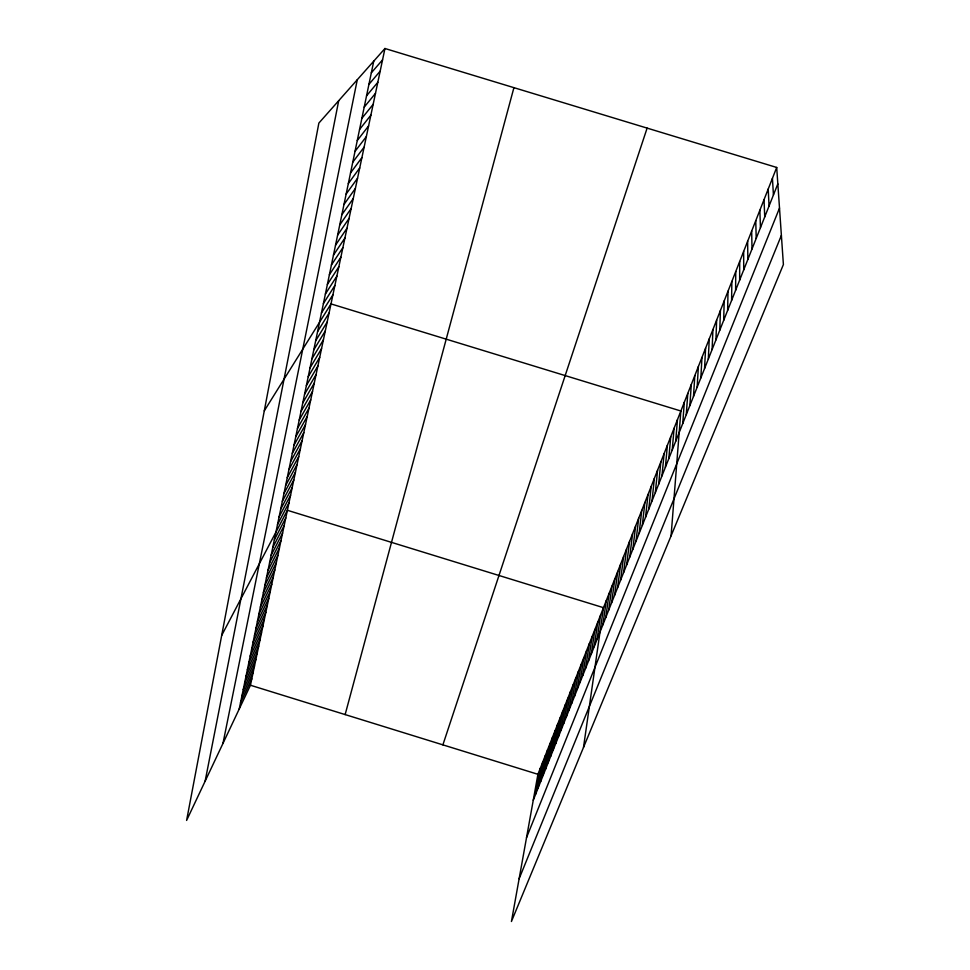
<?xml version="1.0" encoding="UTF-8"?>
<svg xmlns="http://www.w3.org/2000/svg" width="970" height="970" viewBox="0 0 970 970"><rect width="100%" height="100%" fill="white"/><g stroke="black" fill="none" stroke-linecap="round" stroke-linejoin="round"><path stroke-width="1.45" d="M739.649 280.136L739.686 261.548M735.599 290.321L735.757 271.527M731.598 300.421L731.865 281.409M727.633 310.424L728.009 291.206M723.693 320.342L724.19 300.918M719.801 330.152L720.395 310.546M715.933 339.888L716.648 320.088M712.113 349.527L712.926 329.533M708.318 359.082L709.24 338.906M704.559 368.551L705.59 348.194M700.837 377.924L701.965 357.409M697.151 387.224L698.376 366.527M693.489 396.439L694.811 375.584M689.864 405.569L691.283 384.557M686.275 414.626L687.779 393.444M682.722 423.599L684.311 402.259M671.082 535.852L680.867 411.001L331 303.901L264.276 410.856M675.69 441.314L677.46 419.67M672.222 450.056L674.077 428.267M668.779 458.713L670.731 436.791M665.371 467.31L667.396 445.242M661.989 475.821L664.111 453.62M658.642 484.26L660.837 461.926M655.32 492.639L657.587 470.171M652.022 500.944L654.374 478.343M648.76 509.165L651.185 486.455M645.523 517.337L648.021 494.494M642.31 525.425L644.88 502.472M639.121 533.451L641.764 510.378M635.968 541.418L638.684 518.222M632.828 549.311L635.617 526.007M629.724 557.144L632.586 533.73M626.644 564.904L629.566 541.393M623.589 572.603L626.571 548.996M620.558 580.242L623.613 556.525M617.55 587.82L620.667 564.006M614.568 595.337L617.745 571.427M611.609 602.794L614.847 578.799M608.675 610.191L611.973 586.098M605.753 617.538L609.124 593.349M602.867 624.813L606.298 600.539M583.516 747.361L603.486 607.681L287.399 510.293L221.694 635.411M597.071 639.424L600.612 614.98M594.173 646.735L597.762 622.219M591.288 654.01L594.937 629.397M588.426 661.213L592.136 636.526M585.589 668.354L589.348 643.595M582.776 675.447L586.595 650.615M579.987 682.492L583.855 657.575M577.211 689.464L581.139 664.486M574.47 696.387L578.435 671.337M571.742 703.262L575.756 678.139M569.038 710.076L573.1 684.893M563.679 723.559L567.85 698.242M566.347 716.842L570.469 691.598M561.036 730.216L565.255 704.838M558.417 736.824L562.673 711.398M555.81 743.384L560.114 717.897M550.669 756.357L555.058 730.749M553.227 749.895L557.58 724.347M548.123 762.772L552.548 737.115M545.601 769.137L550.075 743.42M540.605 781.723L545.152 755.909M543.091 775.454L547.601 749.689M538.132 787.943L542.727 762.08M776.703 167.458L537.926 774.303L511.433 921.5L783.396 264.543L776.703 167.458L384.957 48.5L318.863 123.081L186.604 820.426L250.442 685.244L384.957 48.5M535.683 794.115L540.314 768.216M205.131 781.177L338.7 100.686M222.967 743.408L357.287 79.722M239.19 709.082L373.753 61.134M345.138 714.587L513.918 87.664M442.89 744.863L647.123 128.113M533.257 800.25L777.831 183.9M526.528 837.631L779.504 208.077M519.12 878.759L781.384 235.37M240.524 702.632L251.788 678.854M241.869 696.133L253.146 672.416M243.227 689.585L254.516 665.929M244.598 682.989L255.898 659.406M247.374 669.639L258.687 646.19M245.98 676.345L257.292 652.822M248.781 662.898L260.106 639.509M250.187 656.096L261.524 632.792M251.606 649.257L262.955 626.014M253.037 642.346L264.398 619.187M254.492 635.398L265.853 612.3M255.947 628.39L267.308 605.377M257.414 621.334L268.787 598.393M258.881 614.216L270.278 591.361M260.372 607.038L271.77 584.267M261.876 599.812L273.285 577.126M263.391 592.524L274.801 569.923M264.919 585.189L276.329 562.673M266.447 577.78L277.881 555.361M267.999 570.324L279.433 548.001M269.563 562.806L280.997 540.581M271.139 555.228L282.585 533.1M272.728 547.589L284.174 525.558M274.328 539.878L285.774 517.956M277.517 524.528L288.975 502.799M279.105 516.864L290.576 495.258M280.706 509.153L292.188 487.643M282.318 501.369L293.801 479.98M283.955 493.524L295.438 472.244M285.592 485.618L297.075 464.46M287.253 477.652L298.736 456.603M288.914 469.625L300.409 448.698M290.6 461.526L302.094 440.719M292.297 453.354L303.792 432.681M294.007 445.121L305.501 424.581M295.729 436.827L307.235 416.409M297.463 428.449L308.969 408.176M299.221 420.01L310.727 399.87M300.991 411.498L312.498 391.504M302.773 402.926L314.28 383.065M304.568 394.269L316.075 374.553M306.375 385.539L317.881 365.981M308.205 376.736L319.712 357.336M310.048 367.86L321.555 348.618M311.904 358.912L323.41 339.815M313.783 349.879L325.277 330.952M315.674 340.773L327.169 322.016M317.578 331.582L329.072 312.995M321.446 312.97L332.94 294.734M323.41 303.537L334.892 285.483M325.387 294.031L336.857 276.147M327.375 284.428L338.845 266.738M329.388 274.74L340.858 257.256M331.413 264.98L342.871 247.677M333.462 255.11L344.92 238.026M335.535 245.167L346.969 228.277M337.621 235.128L349.054 218.456M339.718 225.004L351.14 208.538M341.84 214.77L353.262 198.535M343.986 204.464L355.384 188.435M346.144 194.048L357.542 178.25M348.327 183.536L359.712 167.98M350.534 172.927L361.907 157.613M352.753 162.22L364.114 147.149M355.008 151.417L366.345 136.588M357.275 140.504L368.6 125.93M359.555 129.483L370.867 115.175M361.871 118.364L373.159 104.323M364.199 107.136L375.475 93.362M366.551 95.812L377.815 82.304M368.927 84.366L380.167 71.137M371.328 72.811L382.544 59.873M250.442 685.244L537.926 774.303M772.435 178.31L773.429 195.006M768.204 189.053L769.064 206.016M764.02 199.711L764.736 216.916M759.862 210.248L760.456 227.708M755.751 220.699L756.212 238.39M751.677 231.054L752.017 248.975M747.64 241.312L747.858 259.463M743.638 251.472L743.735 269.842"/></g></svg>
